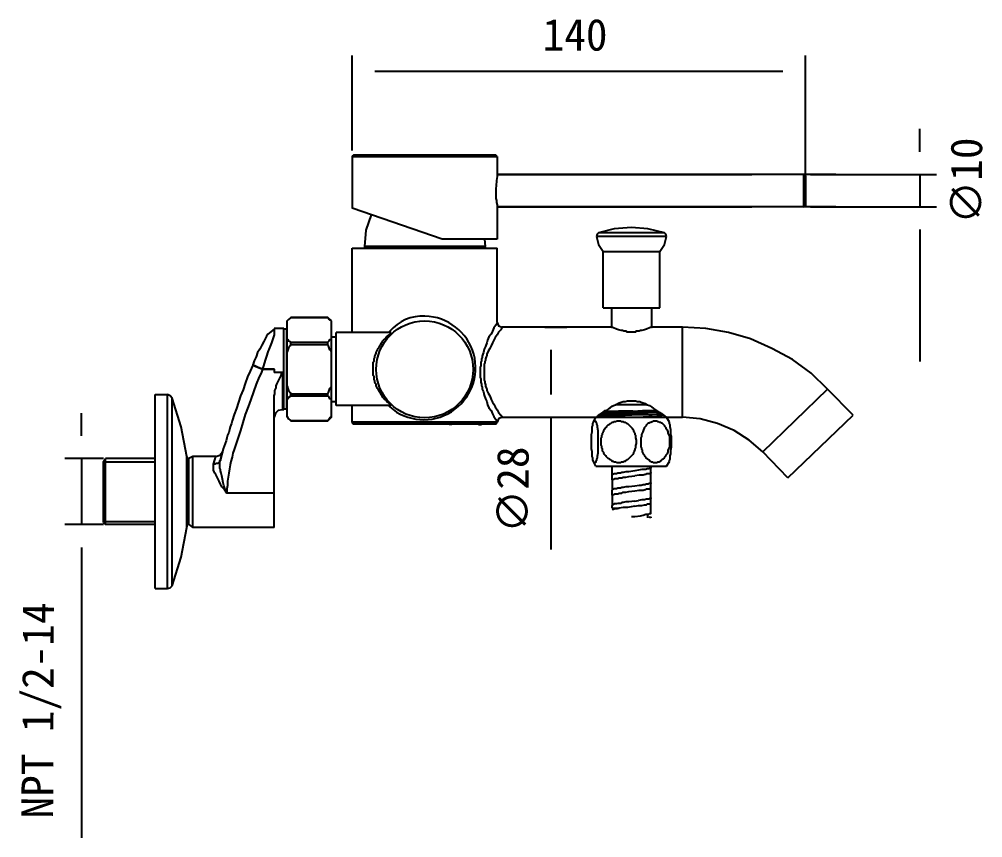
# Model space of a CAD drawing. Header units: millimetres. Extents: x 1.34 to 8.68, y 2.73 to 10.24.
# Drawn here: x 6.352 to 8.684, y 4.716 to 6.699 of the extents above; entities that cross this region are included whole.
import ezdxf

# ---------------------------------------------------------------- set-up
doc = ezdxf.new("R2010")
doc.units = ezdxf.units.MM
doc.layers.add('PDF2_문자', color=7, linetype='Continuous')
doc.layers.add('PDF2_형상', color=7, linetype='Continuous')
doc.styles.add('PDF SimSun', font='SimSun.ttf')

msp = doc.modelspace()

# ---------------------------------------------------------------- linework, layer by layer
at = {"layer": 'PDF2_형상', "lineweight": 25}
for points in [[(7.1571, 6.3814), (7.1571, 6.6114)], [(8.2554, 6.2998), (8.2554, 6.6114)], [(7.2121, 6.5731), (8.2004, 6.5731)], [(8.5321, 6.3781), (8.5321, 6.4331)], [(7.1604, 6.3698), (7.1587, 6.3681), (7.1571, 6.3664)], [(7.5054, 6.3698), (7.1604, 6.3698)], [(7.4337, 6.3698), (7.4354, 6.3698)], [(7.5087, 6.3664), (7.5071, 6.3681), (7.5054, 6.3698)], [(7.1571, 6.3664), (7.1571, 6.3198)], [(7.1571, 6.3664), (7.5087, 6.3664)], [(7.5087, 6.3664), (7.5087, 6.3231)], [(8.3287, 6.3231), (7.5087, 6.3231), (8.1254, 6.3231)], [(8.2504, 6.3231), (8.2504, 6.2448)], [(8.2554, 6.3198), (8.2537, 6.3214), (8.2504, 6.3231)], [(8.2671, 6.3231), (8.5721, 6.3231)], [(8.5321, 6.3231), (8.5321, 6.2448)], [(7.1571, 6.3198), (7.1571, 6.2564)], [(8.2554, 6.3198), (8.2554, 6.2481)], [(7.5054, 6.2848), (7.5054, 6.2798), (7.5054, 6.2748), (7.5054, 6.2698), (7.5054, 6.2648), (7.5071, 6.2598), (7.5071, 6.2548), (7.5087, 6.2498), (7.5087, 6.2481), (7.5087, 6.2448)], [(7.1571, 6.2564), (7.1571, 6.2414)], [(7.3754, 6.1664), (7.1571, 6.2414)], [(8.3287, 6.2448), (7.5087, 6.2448), (8.1254, 6.2448)], [(7.5087, 6.2448), (7.5087, 6.1664)], [(8.2504, 6.2448), (8.2537, 6.2464), (8.2554, 6.2481)], [(8.2671, 6.2448), (8.5721, 6.2448)], [(7.2037, 6.2248), (7.1904, 6.1881), (7.1871, 6.1481)], [(7.7537, 6.1814), (7.7504, 6.1781), (7.7487, 6.1731)], [(7.9137, 6.1814), (7.8737, 6.1914), (7.8337, 6.1948), (7.7921, 6.1914), (7.7537, 6.1814)], [(7.9137, 6.1814), (7.7537, 6.1814)], [(7.9187, 6.1731), (7.9171, 6.1781), (7.9137, 6.1814)], [(8.5321, 6.1898), (8.5321, 5.8698)], [(7.5087, 6.1664), (7.3754, 6.1664)], [(7.4804, 6.1481), (7.4787, 6.1664)], [(7.9187, 6.1731), (7.7487, 6.1731)], [(7.7487, 6.1731), (7.7537, 6.1531), (7.7654, 6.1364)], [(7.9021, 6.1364), (7.9137, 6.1531), (7.9187, 6.1731)], [(7.1571, 5.9398), (7.1571, 6.1448)], [(7.1571, 6.1448), (7.5087, 6.1448)], [(7.4804, 6.1481), (7.1871, 6.1481)], [(7.1871, 6.1481), (7.1871, 6.1464), (7.1887, 6.1448)], [(7.1887, 6.1448), (7.1904, 6.1448)], [(7.4771, 6.1448), (7.4787, 6.1464), (7.4804, 6.1481)], [(7.4771, 6.1448), (7.4787, 6.1448)], [(7.5087, 5.9648), (7.5087, 6.1448)], [(7.7654, 6.1364), (7.9021, 6.1364)], [(7.7654, 5.9998), (7.7654, 6.1364)], [(7.9021, 5.9998), (7.9021, 6.1364)], [(7.7654, 5.9998), (7.9021, 5.9998)], [(7.7854, 5.9998), (7.7854, 5.9531)], [(7.8821, 5.9998), (7.8821, 5.9531)], [(7.0004, 5.9681), (7.0087, 5.9764)], [(7.0087, 5.9764), (7.0071, 5.9748), (7.0037, 5.9714), (7.0021, 5.9698), (7.0004, 5.9681)], [(7.0087, 5.9764), (7.0987, 5.9764), (7.0087, 5.9764)], [(7.1071, 5.9681), (7.0987, 5.9764)], [(7.1071, 5.9681), (7.1037, 5.9698), (7.1021, 5.9714), (7.1004, 5.9748), (7.0987, 5.9764)], [(6.9687, 5.9498), (6.9687, 5.9348)], [(6.9921, 5.9498), (6.9687, 5.9498)], [(6.9921, 5.7531), (6.9921, 5.9498)], [(7.0004, 5.7348), (7.0004, 5.9681)], [(7.1071, 5.7348), (7.1071, 5.9681)], [(7.5087, 5.9648), (7.5087, 5.9631), (7.5071, 5.9614), (7.5054, 5.9581), (7.5004, 5.9514), (7.4971, 5.9431), (7.4937, 5.9364), (7.4887, 5.9298), (7.4854, 5.9214), (7.4837, 5.9148), (7.4804, 5.9064), (7.4771, 5.8998), (7.4754, 5.8914), (7.4737, 5.8881), (7.4721, 5.8831), (7.4721, 5.8798), (7.4704, 5.8764), (7.4704, 5.8714), (7.4687, 5.8681), (7.4687, 5.8648), (7.4687, 5.8598), (7.4671, 5.8564), (7.4671, 5.8514), (7.4671, 5.8481), (7.4671, 5.8431), (7.4671, 5.8398), (7.4671, 5.8348), (7.4671, 5.8314), (7.4687, 5.8281), (7.4687, 5.8231), (7.4687, 5.8198), (7.4704, 5.8148), (7.4704, 5.8114), (7.4721, 5.8081), (7.4721, 5.8031), (7.4737, 5.7998), (7.4754, 5.7964), (7.4771, 5.7881), (7.4804, 5.7798), (7.4837, 5.7731), (7.4854, 5.7648), (7.4887, 5.7581), (7.4937, 5.7514), (7.4971, 5.7431), (7.5004, 5.7364), (7.5054, 5.7298), (7.5087, 5.7231)], [(7.5204, 5.9531), (7.5204, 5.9514), (7.5187, 5.9498), (7.5171, 5.9464), (7.5121, 5.9414), (7.5087, 5.9348), (7.5037, 5.9281), (7.5004, 5.9214), (7.4971, 5.9148), (7.4937, 5.9081), (7.4904, 5.9014), (7.4871, 5.8948), (7.4837, 5.8881), (7.4837, 5.8848), (7.4821, 5.8814), (7.4804, 5.8764), (7.4804, 5.8731), (7.4787, 5.8698), (7.4787, 5.8664), (7.4771, 5.8631), (7.4771, 5.8581), (7.4771, 5.8548), (7.4771, 5.8514), (7.4771, 5.8481), (7.4771, 5.8431), (7.4771, 5.8398), (7.4771, 5.8364), (7.4771, 5.8331), (7.4771, 5.8281), (7.4771, 5.8248), (7.4787, 5.8214), (7.4787, 5.8181), (7.4804, 5.8131), (7.4804, 5.8098), (7.4821, 5.8064), (7.4837, 5.8031), (7.4837, 5.7998), (7.4871, 5.7931), (7.4904, 5.7864), (7.4937, 5.7781), (7.4971, 5.7714), (7.5004, 5.7664), (7.5037, 5.7598), (7.5087, 5.7531), (7.5121, 5.7464), (7.5171, 5.7398), (7.5187, 5.7364), (7.5204, 5.7364), (7.5204, 5.7348)], [(7.5087, 5.9648), (7.5121, 5.9564), (7.5204, 5.9531)], [(7.7854, 5.9531), (7.5204, 5.9531)], [(7.6237, 5.9531), (7.6771, 5.9531)], [(7.7854, 5.9531), (7.7871, 5.9531)], [(7.8821, 5.9531), (7.8771, 5.9514), (7.8704, 5.9481), (7.8654, 5.9464), (7.8587, 5.9448), (7.8554, 5.9448), (7.8521, 5.9431), (7.8487, 5.9431), (7.8454, 5.9431), (7.8437, 5.9414), (7.8404, 5.9414), (7.8371, 5.9414), (7.8337, 5.9414), (7.8304, 5.9414), (7.8271, 5.9414), (7.8237, 5.9414), (7.8204, 5.9431), (7.8171, 5.9431), (7.8154, 5.9431), (7.8121, 5.9448), (7.8087, 5.9448), (7.8021, 5.9464), (7.7971, 5.9481), (7.7904, 5.9514), (7.7854, 5.9531)], [(7.9571, 5.9531), (7.8821, 5.9531)], [(7.8821, 5.9531), (7.8837, 5.9531)], [(7.9571, 5.7348), (7.9571, 5.9531)], [(8.3087, 5.8031), (8.2687, 5.8414), (8.2237, 5.8748), (8.1737, 5.9014), (8.1221, 5.9248), (8.0687, 5.9398), (8.0137, 5.9498), (7.9571, 5.9531)], [(6.9537, 5.9364), (6.9504, 5.9314), (6.9487, 5.9281), (6.9437, 5.9181), (6.9387, 5.9098), (6.9337, 5.8998), (6.9287, 5.8914), (6.9254, 5.8814), (6.9204, 5.8714), (6.9171, 5.8614), (6.9104, 5.8464), (6.9037, 5.8331), (6.8987, 5.8164), (6.8937, 5.8014), (6.8871, 5.7864), (6.8821, 5.7714), (6.8771, 5.7564), (6.8721, 5.7414), (6.8671, 5.7264), (6.8654, 5.7198), (6.8621, 5.7114), (6.8604, 5.7048), (6.8587, 5.6981), (6.8554, 5.6914), (6.8537, 5.6848), (6.8521, 5.6781), (6.8504, 5.6714), (6.8454, 5.6581), (6.8437, 5.6514), (6.8421, 5.6448), (6.8404, 5.6381), (6.8387, 5.6314)], [(6.9687, 5.9348), (6.9654, 5.9248), (6.9621, 5.9148), (6.9571, 5.9031), (6.9537, 5.8931), (6.9504, 5.8831), (6.9471, 5.8731), (6.9404, 5.8514)], [(6.9687, 5.9481), (6.9537, 5.9364)], [(7.0004, 5.9481), (6.9921, 5.9481)], [(6.9987, 5.9481), (6.9987, 5.7548)], [(6.9987, 5.9414), (7.0004, 5.9414)], [(7.1071, 5.9298), (7.1187, 5.9298)], [(7.1187, 5.7631), (7.1187, 5.9398)], [(7.2521, 5.9398), (7.1187, 5.9398)], [(7.2521, 5.7631), (7.2521, 5.7648), (7.2504, 5.7648), (7.2487, 5.7664), (7.2471, 5.7681), (7.2454, 5.7698), (7.2421, 5.7714), (7.2387, 5.7764), (7.2354, 5.7781), (7.2337, 5.7814), (7.2321, 5.7831), (7.2304, 5.7864), (7.2287, 5.7881), (7.2271, 5.7914), (7.2254, 5.7948), (7.2237, 5.7964), (7.2221, 5.7998), (7.2204, 5.8031), (7.2187, 5.8048), (7.2171, 5.8081), (7.2154, 5.8114), (7.2154, 5.8148), (7.2137, 5.8164), (7.2121, 5.8198), (7.2121, 5.8231), (7.2104, 5.8264), (7.2104, 5.8298), (7.2104, 5.8331), (7.2087, 5.8364), (7.2087, 5.8381), (7.2087, 5.8414), (7.2087, 5.8448), (7.2087, 5.8481), (7.2087, 5.8514), (7.2087, 5.8548), (7.2087, 5.8581), (7.2087, 5.8614), (7.2087, 5.8648), (7.2087, 5.8681), (7.2104, 5.8714), (7.2104, 5.8731), (7.2104, 5.8764), (7.2121, 5.8798), (7.2121, 5.8831), (7.2137, 5.8864), (7.2154, 5.8898), (7.2154, 5.8914), (7.2171, 5.8948), (7.2187, 5.8981), (7.2204, 5.9014), (7.2221, 5.9031), (7.2237, 5.9064), (7.2254, 5.9098), (7.2271, 5.9114), (7.2287, 5.9148), (7.2304, 5.9164), (7.2321, 5.9198), (7.2337, 5.9214), (7.2387, 5.9264), (7.2404, 5.9298), (7.2421, 5.9314), (7.2471, 5.9348), (7.2504, 5.9381), (7.2521, 5.9398)], [(7.2487, 5.9431), (7.2454, 5.9398)], [(7.0004, 5.9248), (7.0021, 5.9231), (7.0037, 5.9198), (7.0071, 5.9181), (7.0087, 5.9164)], [(7.0087, 5.9114), (7.0071, 5.9081), (7.0037, 5.9031), (7.0021, 5.8981), (7.0004, 5.8931)], [(7.0087, 5.9114), (7.0087, 5.9164)], [(7.0087, 5.9164), (7.0987, 5.9164)], [(7.0087, 5.9114), (7.0987, 5.9114)], [(7.0987, 5.9164), (7.1004, 5.9181), (7.1021, 5.9198), (7.1037, 5.9231), (7.1071, 5.9248)], [(7.0987, 5.9114), (7.0987, 5.9164)], [(7.1071, 5.8931), (7.1037, 5.8981), (7.1021, 5.9031), (7.1004, 5.9081), (7.0987, 5.9114)], [(7.6387, 5.8981), (7.6387, 5.7898)], [(6.9171, 5.8614), (6.9154, 5.8614)], [(6.9404, 5.8514), (6.9371, 5.8414), (6.9321, 5.8331), (6.9254, 5.8148), (6.9187, 5.7964), (6.9121, 5.7781), (6.9054, 5.7598), (6.8987, 5.7414), (6.8871, 5.7031), (6.8754, 5.6664), (6.8721, 5.6564), (6.8687, 5.6481), (6.8671, 5.6381), (6.8637, 5.6281), (6.8621, 5.6198), (6.8604, 5.6098), (6.8587, 5.5998), (6.8571, 5.5898), (6.8554, 5.5798), (6.8554, 5.5698), (6.8537, 5.5614), (6.8537, 5.5514), (6.8487, 5.5598), (6.8421, 5.5664)], [(6.9404, 5.8514), (6.9421, 5.8514)], [(6.9404, 5.8514), (6.9687, 5.8514), (6.9404, 5.8514)], [(6.9687, 5.8514), (6.9687, 5.8431)], [(6.9887, 5.8431), (6.9687, 5.8431)], [(6.9687, 5.7831), (6.9687, 5.7864), (6.9704, 5.7914), (6.9704, 5.7948), (6.9704, 5.7998), (6.9721, 5.8031), (6.9737, 5.8064), (6.9737, 5.8114), (6.9754, 5.8148), (6.9771, 5.8181), (6.9787, 5.8214), (6.9821, 5.8298), (6.9854, 5.8364), (6.9871, 5.8414), (6.9871, 5.8431), (6.9887, 5.8431)], [(6.9887, 5.8431), (6.9887, 5.7531)], [(7.0004, 5.8098), (7.0021, 5.8048), (7.0037, 5.7998), (7.0071, 5.7948), (7.0087, 5.7914)], [(7.0987, 5.7914), (7.1004, 5.7948), (7.1021, 5.7998), (7.1037, 5.8048), (7.1071, 5.8098)], [(6.6804, 5.3198), (6.6804, 5.7898)], [(6.6804, 5.7898), (6.7104, 5.7898)], [(6.7104, 5.3198), (6.7104, 5.7898)], [(6.7221, 5.7814), (6.7171, 5.7864), (6.7104, 5.7898)], [(7.0087, 5.7864), (7.0071, 5.7848), (7.0037, 5.7831), (7.0021, 5.7798), (7.0004, 5.7781)], [(7.0087, 5.7914), (7.0987, 5.7914)], [(7.0087, 5.7864), (7.0087, 5.7914)], [(7.0087, 5.7864), (7.0987, 5.7864)], [(7.0987, 5.7864), (7.0987, 5.7914)], [(7.1071, 5.7781), (7.1037, 5.7798), (7.1021, 5.7831), (7.1004, 5.7848), (7.0987, 5.7864)], [(8.1521, 5.6514), (8.3087, 5.8031)], [(8.3704, 5.7398), (8.3087, 5.8031)], [(6.7221, 5.3264), (6.7221, 5.7814)], [(6.7571, 5.6398), (6.7437, 5.7114), (6.7221, 5.7814)], [(6.9687, 5.4681), (6.9687, 5.7831)], [(7.1071, 5.7731), (7.1187, 5.7731)], [(7.2521, 5.7631), (7.1187, 5.7631)], [(7.1571, 5.7231), (7.1571, 5.7631)], [(7.2454, 5.7631), (7.2487, 5.7598)], [(7.7621, 5.7448), (7.7704, 5.7514), (7.7754, 5.7531), (7.7787, 5.7564), (7.7821, 5.7581), (7.7871, 5.7614), (7.7904, 5.7631), (7.7954, 5.7648), (7.8004, 5.7681), (7.8037, 5.7698), (7.8087, 5.7714), (7.8137, 5.7731), (7.8187, 5.7731), (7.8237, 5.7748), (7.8254, 5.7748), (7.8287, 5.7748), (7.8304, 5.7748), (7.8337, 5.7748), (7.8354, 5.7748), (7.8387, 5.7748), (7.8404, 5.7748), (7.8437, 5.7748), (7.8487, 5.7731), (7.8537, 5.7731), (7.8571, 5.7714), (7.8621, 5.7698), (7.8671, 5.7681), (7.8721, 5.7648), (7.8771, 5.7631), (7.8821, 5.7598), (7.8871, 5.7564), (7.8921, 5.7531), (7.8971, 5.7498), (7.9021, 5.7464), (7.9121, 5.7398)], [(7.8721, 5.7648), (7.7954, 5.7648)], [(6.5021, 5.6898), (6.5021, 5.7448)], [(6.9887, 5.7531), (6.9787, 5.7514), (6.9721, 5.7448), (6.9687, 5.7348)], [(6.9921, 5.7531), (6.9887, 5.7531)], [(7.0004, 5.7548), (6.9921, 5.7548)], [(6.9987, 5.7614), (7.0004, 5.7614)], [(7.7504, 5.7348), (7.7521, 5.7381), (7.7537, 5.7398)], [(7.7537, 5.7398), (7.7621, 5.7448)], [(7.7537, 5.7364), (7.7637, 5.7414)], [(7.9021, 5.7414), (7.8837, 5.7414), (7.8654, 5.7414), (7.8271, 5.7398), (7.7904, 5.7381), (7.7721, 5.7381), (7.7621, 5.7381), (7.7587, 5.7364), (7.7554, 5.7364), (7.7537, 5.7364)], [(7.7537, 5.7364), (7.7537, 5.7381), (7.7554, 5.7381), (7.7571, 5.7381), (7.7621, 5.7381), (7.7704, 5.7381), (7.7854, 5.7398), (7.8187, 5.7398), (7.8504, 5.7414), (7.8837, 5.7414)], [(7.7621, 5.7448), (7.7637, 5.7448)], [(7.7637, 5.7448), (7.7654, 5.7464), (7.7671, 5.7464), (7.7721, 5.7464), (7.7804, 5.7464), (7.7971, 5.7481), (7.8287, 5.7481), (7.8621, 5.7498), (7.8787, 5.7498), (7.8871, 5.7514), (7.8954, 5.7514)], [(7.7637, 5.7414), (7.7637, 5.7431), (7.7654, 5.7431), (7.7671, 5.7431), (7.7721, 5.7431), (7.7804, 5.7431), (7.7971, 5.7448), (7.8321, 5.7448), (7.8654, 5.7464), (7.8837, 5.7481), (7.8921, 5.7481), (7.8954, 5.7481), (7.9004, 5.7481)], [(7.7637, 5.7448), (7.7637, 5.7414)], [(7.8371, 5.7498), (7.8021, 5.7498), (7.7837, 5.7481), (7.7671, 5.7481)], [(7.7687, 5.7498), (7.8371, 5.7498)], [(7.8371, 5.7498), (7.8604, 5.7514), (7.8854, 5.7514)], [(7.8837, 5.7414), (7.8954, 5.7431), (7.9004, 5.7431), (7.9037, 5.7448), (7.9054, 5.7448)], [(7.9021, 5.7414), (7.8837, 5.7414)], [(7.8854, 5.7514), (7.8954, 5.7514)], [(7.9087, 5.7431), (7.9021, 5.7414)], [(7.9037, 5.7381), (7.9104, 5.7414)], [(7.9187, 5.7348), (7.9121, 5.7398)], [(8.2121, 5.5881), (8.3704, 5.7398)], [(7.0004, 5.7364), (7.0021, 5.7331), (7.0037, 5.7314), (7.0071, 5.7281), (7.0087, 5.7264)], [(7.0004, 5.7348), (7.0087, 5.7264)], [(7.0087, 5.7264), (7.0987, 5.7264), (7.0087, 5.7264)], [(7.0987, 5.7264), (7.1004, 5.7281), (7.1021, 5.7314), (7.1037, 5.7331), (7.1071, 5.7364)], [(7.1071, 5.7348), (7.0987, 5.7264)], [(7.5087, 5.7231), (7.1571, 5.7231)], [(7.1571, 5.7231), (7.1587, 5.7198), (7.1604, 5.7181)], [(7.5054, 5.7181), (7.1604, 5.7181)], [(7.3921, 5.7181), (7.3987, 5.7181)], [(7.4754, 5.7181), (7.4737, 5.7181), (7.4721, 5.7181), (7.4687, 5.7164), (7.4637, 5.7164)], [(7.5054, 5.7181), (7.5071, 5.7198), (7.5087, 5.7231)], [(7.5204, 5.7348), (7.5121, 5.7314), (7.5087, 5.7231)], [(7.5204, 5.7348), (7.7471, 5.7348), (7.9571, 5.7348)], [(7.6387, 5.7348), (7.6387, 5.4148)], [(7.6504, 5.7348), (7.6771, 5.7348)], [(7.7371, 5.6764), (7.7371, 5.6814), (7.7371, 5.6881), (7.7371, 5.6931), (7.7387, 5.6998), (7.7387, 5.7048), (7.7387, 5.7114), (7.7404, 5.7148), (7.7404, 5.7164), (7.7404, 5.7198), (7.7421, 5.7231)], [(7.7421, 5.7231), (7.7471, 5.7348)], [(7.7421, 5.7231), (7.7437, 5.7248), (7.7437, 5.7264), (7.7454, 5.7264), (7.7471, 5.7248), (7.7471, 5.7231), (7.7487, 5.7214), (7.7487, 5.7181), (7.7504, 5.7148), (7.7504, 5.7114), (7.7521, 5.7031), (7.7521, 5.6964), (7.7521, 5.6898), (7.7521, 5.6831), (7.7521, 5.6764)], [(7.7537, 5.7364), (7.7571, 5.7348)], [(7.7537, 5.7364), (7.7554, 5.7364)], [(7.7537, 5.7364), (7.7554, 5.7364)], [(7.8471, 5.7348), (7.8487, 5.7348)], [(7.8487, 5.7348), (7.8754, 5.7364)], [(7.8754, 5.7364), (7.8837, 5.7364)], [(7.8837, 5.7364), (7.8937, 5.7364), (7.8987, 5.7381), (7.9004, 5.7381), (7.9021, 5.7381), (7.9037, 5.7381)], [(7.9037, 5.7348), (7.9037, 5.7381)], [(7.9054, 5.7348), (7.9037, 5.7348)], [(7.9254, 5.7231), (7.9187, 5.7348)], [(7.9304, 5.6764), (7.9304, 5.6814), (7.9304, 5.6881), (7.9287, 5.6931), (7.9287, 5.6998), (7.9287, 5.7048), (7.9271, 5.7114), (7.9271, 5.7148), (7.9271, 5.7164), (7.9254, 5.7198), (7.9254, 5.7231)], [(8.1521, 5.6514), (8.1187, 5.6798), (8.0821, 5.7031), (8.0421, 5.7198), (8.0004, 5.7314), (7.9571, 5.7348)], [(7.7421, 5.6281), (7.7404, 5.6314), (7.7404, 5.6348), (7.7404, 5.6364), (7.7387, 5.6398), (7.7387, 5.6464), (7.7387, 5.6514), (7.7371, 5.6581), (7.7371, 5.6631), (7.7371, 5.6698), (7.7371, 5.6764)], [(7.7521, 5.6764), (7.7521, 5.6681), (7.7521, 5.6614), (7.7521, 5.6548), (7.7521, 5.6481), (7.7504, 5.6398), (7.7504, 5.6364), (7.7487, 5.6331), (7.7487, 5.6298), (7.7471, 5.6281), (7.7471, 5.6264), (7.7454, 5.6248), (7.7437, 5.6248), (7.7437, 5.6264), (7.7421, 5.6281)], [(7.9304, 5.6631), (7.9304, 5.6764)], [(6.8271, 5.6398), (6.8371, 5.6431), (6.8437, 5.6514)], [(6.8437, 5.6514), (6.8387, 5.6314), (6.8404, 5.6381), (6.8387, 5.6314)], [(6.8421, 5.6464), (6.8404, 5.6398), (6.8421, 5.6464)], [(6.8437, 5.6514), (6.8421, 5.6464), (6.8437, 5.6514)], [(6.8421, 5.6464), (6.8437, 5.6464)], [(6.8421, 5.6464), (6.8437, 5.6464)], [(7.9254, 5.6281), (7.9254, 5.6298), (7.9271, 5.6331), (7.9271, 5.6348), (7.9271, 5.6364), (7.9271, 5.6414), (7.9287, 5.6464), (7.9287, 5.6548), (7.9304, 5.6631)], [(8.2121, 5.5881), (8.1521, 5.6514)], [(6.5554, 5.6348), (6.4621, 5.6348)], [(6.5021, 5.6348), (6.5021, 5.4748)], [(6.5554, 5.6281), (6.5604, 5.6348)], [(6.5554, 5.4798), (6.5554, 5.6281)], [(6.6804, 5.6264), (6.5554, 5.6264)], [(6.5604, 5.4748), (6.5604, 5.6348)], [(6.6804, 5.6348), (6.5604, 5.6348)], [(6.7571, 5.6398), (6.7587, 5.6398)], [(6.7571, 5.4681), (6.7571, 5.6398), (6.7571, 5.4698)], [(6.7621, 5.6348), (6.7571, 5.6348)], [(6.7587, 5.6264), (6.7571, 5.6264)], [(6.7587, 5.4748), (6.7587, 5.6348)], [(6.7721, 5.6398), (6.7621, 5.6348)], [(6.7621, 5.4748), (6.7621, 5.6348)], [(6.8271, 5.6398), (6.7721, 5.6398)], [(6.7721, 5.4681), (6.7721, 5.6398)], [(6.8387, 5.6314), (6.8387, 5.6298), (6.8371, 5.6298), (6.8371, 5.6281), (6.8354, 5.6264), (6.8337, 5.6248), (6.8321, 5.6231), (6.8304, 5.6231), (6.8287, 5.6231), (6.8271, 5.6231), (6.8254, 5.6214), (6.8221, 5.6214), (6.8254, 5.6314), (6.8271, 5.6398)], [(6.8471, 5.5698), (6.8454, 5.5764), (6.8437, 5.5848), (6.8421, 5.5931), (6.8404, 5.5998), (6.8387, 5.6048), (6.8387, 5.6081), (6.8371, 5.6114), (6.8371, 5.6164), (6.8371, 5.6198), (6.8371, 5.6231), (6.8371, 5.6281), (6.8371, 5.6298), (6.8387, 5.6314)], [(6.8404, 5.6398), (6.8404, 5.6381)], [(7.7471, 5.6164), (7.7421, 5.6281)], [(7.9187, 5.6164), (7.9254, 5.6281)], [(6.8421, 5.5664), (6.8387, 5.5731), (6.8354, 5.5798), (6.8321, 5.5864), (6.8304, 5.5898), (6.8287, 5.5931), (6.8271, 5.5964), (6.8254, 5.5998), (6.8237, 5.6031), (6.8221, 5.6064), (6.8221, 5.6114), (6.8221, 5.6131), (6.8221, 5.6148), (6.8221, 5.6164), (6.8221, 5.6181), (6.8221, 5.6198), (6.8221, 5.6214)], [(7.7471, 5.6164), (7.9187, 5.6164)], [(7.7871, 5.5831), (7.7871, 5.5948), (7.7871, 5.6164)], [(7.8421, 5.6048), (7.8271, 5.6031), (7.8204, 5.6031), (7.8137, 5.6014), (7.8104, 5.6014), (7.8071, 5.5998), (7.8037, 5.5998), (7.8004, 5.5998), (7.7971, 5.5981), (7.7954, 5.5981), (7.7937, 5.5981), (7.7921, 5.5981), (7.7887, 5.5964), (7.7871, 5.5964), (7.7871, 5.5948)], [(7.8804, 5.6131), (7.8804, 5.6114), (7.8787, 5.6114), (7.8771, 5.6114), (7.8754, 5.6098), (7.8721, 5.6098), (7.8687, 5.6081), (7.8637, 5.6081), (7.8587, 5.6081), (7.8504, 5.6064), (7.8421, 5.6048)], [(7.8804, 5.6014), (7.8804, 5.5998), (7.8787, 5.5998), (7.8771, 5.5981), (7.8754, 5.5981), (7.8737, 5.5981), (7.8704, 5.5981), (7.8687, 5.5964), (7.8671, 5.5964), (7.8621, 5.5948), (7.8571, 5.5948), (7.8521, 5.5948), (7.8421, 5.5931)], [(7.8804, 5.6131), (7.8804, 5.6164)], [(7.8804, 5.6014), (7.8804, 5.6131)], [(7.8804, 5.5764), (7.8804, 5.6014)], [(7.7871, 5.5948), (7.7887, 5.5948)], [(7.7871, 5.5831), (7.7871, 5.5848), (7.7887, 5.5848), (7.7921, 5.5848), (7.7937, 5.5864), (7.7954, 5.5864), (7.7971, 5.5864), (7.8004, 5.5864), (7.8037, 5.5881), (7.8071, 5.5881), (7.8104, 5.5881), (7.8137, 5.5898), (7.8204, 5.5898), (7.8271, 5.5914), (7.8421, 5.5931)], [(7.7871, 5.5831), (7.7887, 5.5831)], [(7.7871, 5.5831), (7.7871, 5.5581)], [(7.8804, 5.5764), (7.8804, 5.5748), (7.8787, 5.5748), (7.8771, 5.5748), (7.8754, 5.5748), (7.8737, 5.5731), (7.8704, 5.5731), (7.8687, 5.5731), (7.8671, 5.5714), (7.8621, 5.5714), (7.8571, 5.5698), (7.8521, 5.5698), (7.8421, 5.5681)], [(7.8804, 5.5764), (7.8821, 5.5764)], [(7.8804, 5.5648), (7.8804, 5.5764)], [(6.8537, 5.5514), (6.8504, 5.5598), (6.8471, 5.5698)], [(7.8421, 5.5681), (7.8271, 5.5664), (7.8204, 5.5664), (7.8137, 5.5648), (7.8104, 5.5648), (7.8071, 5.5631), (7.8037, 5.5631), (7.8004, 5.5631), (7.7971, 5.5614), (7.7954, 5.5614), (7.7937, 5.5614), (7.7921, 5.5614), (7.7887, 5.5598), (7.7871, 5.5598), (7.7871, 5.5581)], [(7.7871, 5.5581), (7.7887, 5.5581)], [(7.7871, 5.5464), (7.7871, 5.5581)], [(7.7871, 5.5464), (7.7871, 5.5481), (7.7887, 5.5481), (7.7921, 5.5481), (7.7937, 5.5498), (7.7954, 5.5498), (7.7971, 5.5498), (7.8004, 5.5498), (7.8037, 5.5514), (7.8071, 5.5514), (7.8104, 5.5514), (7.8137, 5.5531), (7.8204, 5.5531), (7.8271, 5.5548), (7.8421, 5.5564)], [(7.8421, 5.5564), (7.8521, 5.5581), (7.8571, 5.5581), (7.8621, 5.5581), (7.8671, 5.5598), (7.8687, 5.5598), (7.8704, 5.5614), (7.8737, 5.5614), (7.8754, 5.5614), (7.8771, 5.5614), (7.8787, 5.5631), (7.8804, 5.5631), (7.8804, 5.5648)], [(7.8804, 5.5398), (7.8804, 5.5648)], [(6.9687, 5.5514), (6.8537, 5.5514)], [(7.7871, 5.5464), (7.7887, 5.5464)], [(7.7871, 5.5464), (7.7871, 5.5214)], [(7.8421, 5.5314), (7.8271, 5.5298), (7.8204, 5.5298), (7.8137, 5.5281), (7.8104, 5.5281), (7.8071, 5.5264), (7.8037, 5.5264), (7.8004, 5.5264), (7.7971, 5.5248), (7.7954, 5.5248), (7.7937, 5.5248), (7.7921, 5.5248), (7.7887, 5.5231), (7.7871, 5.5231), (7.7871, 5.5214)], [(7.8421, 5.5314), (7.8504, 5.5331)], [(7.8804, 5.5398), (7.8804, 5.5381), (7.8787, 5.5381), (7.8771, 5.5381), (7.8754, 5.5364), (7.8737, 5.5364), (7.8704, 5.5364), (7.8654, 5.5348), (7.8587, 5.5348), (7.8504, 5.5331)], [(7.8804, 5.5398), (7.8821, 5.5398)], [(7.8804, 5.5281), (7.8804, 5.5398)], [(7.7871, 5.5214), (7.7887, 5.5214)], [(7.7871, 5.5148), (7.7871, 5.5214)], [(7.7871, 5.5148), (7.8037, 5.5148)], [(7.8037, 5.5148), (7.7987, 5.5131), (7.7937, 5.5131), (7.7904, 5.5114), (7.7887, 5.5114), (7.7871, 5.5098)], [(7.7937, 5.5148), (7.7937, 5.5131)], [(7.8421, 5.5198), (7.8237, 5.5164), (7.8137, 5.5164), (7.8037, 5.5148)], [(7.8421, 5.5198), (7.8504, 5.5214)], [(7.8504, 5.5214), (7.8587, 5.5214), (7.8654, 5.5231), (7.8704, 5.5231), (7.8737, 5.5248), (7.8754, 5.5248), (7.8771, 5.5248), (7.8787, 5.5264), (7.8804, 5.5264), (7.8804, 5.5281)], [(7.8804, 5.5031), (7.8804, 5.5281)], [(7.8337, 5.4948), (7.8421, 5.4948)], [(7.8421, 5.4948), (7.8554, 5.4964), (7.8621, 5.4981), (7.8687, 5.4998), (7.8721, 5.4998), (7.8754, 5.4998), (7.8771, 5.5014), (7.8787, 5.5014), (7.8804, 5.5014), (7.8804, 5.5031)], [(7.8737, 5.4914), (7.8737, 5.4998)], [(7.8754, 5.4948), (7.8771, 5.4931), (7.8787, 5.4931), (7.8804, 5.4931), (7.8804, 5.4914)], [(6.5554, 5.4748), (6.4621, 5.4748)], [(6.6804, 5.4814), (6.5554, 5.4814)], [(6.5554, 5.4798), (6.5604, 5.4748)], [(6.6804, 5.4748), (6.5604, 5.4748)], [(6.7221, 5.3264), (6.7437, 5.3964), (6.7571, 5.4681)], [(6.7587, 5.4814), (6.7571, 5.4814)], [(6.7621, 5.4748), (6.7571, 5.4748)], [(6.7571, 5.4681), (6.7571, 5.4698)], [(6.7621, 5.4748), (6.7721, 5.4681)], [(6.9687, 5.4681), (6.7721, 5.4681)], [(6.5021, 5.4198), (6.5021, 4.7164)], [(6.6804, 5.3198), (6.7104, 5.3198)], [(6.7104, 5.3198), (6.7171, 5.3214), (6.7221, 5.3264)]]:
    msp.add_lwpolyline(points, dxfattribs=at)
for points in [[(6.9404, 5.8514), (6.9287, 5.8564), (6.9221, 5.8598), (6.9187, 5.8598), (6.9171, 5.8614), (6.9287, 5.8564)], [(7.8454, 5.6764), (7.8454, 5.6714), (7.8437, 5.6664), (7.8437, 5.6648), (7.8437, 5.6631), (7.8437, 5.6598), (7.8421, 5.6581), (7.8421, 5.6564), (7.8404, 5.6531), (7.8404, 5.6514), (7.8387, 5.6498), (7.8387, 5.6481), (7.8371, 5.6448), (7.8354, 5.6431), (7.8337, 5.6414), (7.8321, 5.6398), (7.8304, 5.6381), (7.8287, 5.6364), (7.8271, 5.6348), (7.8254, 5.6331), (7.8237, 5.6314), (7.8221, 5.6314), (7.8204, 5.6298), (7.8187, 5.6281), (7.8154, 5.6281), (7.8137, 5.6264), (7.8121, 5.6264), (7.8087, 5.6264), (7.8071, 5.6248), (7.8054, 5.6248), (7.8021, 5.6248), (7.8004, 5.6248), (7.7987, 5.6248), (7.7954, 5.6264), (7.7937, 5.6264), (7.7921, 5.6264), (7.7904, 5.6281), (7.7871, 5.6281), (7.7854, 5.6298), (7.7837, 5.6314), (7.7821, 5.6314), (7.7804, 5.6331), (7.7771, 5.6348), (7.7754, 5.6364), (7.7737, 5.6381), (7.7721, 5.6398), (7.7721, 5.6414), (7.7704, 5.6431), (7.7687, 5.6448), (7.7671, 5.6481), (7.7671, 5.6498), (7.7654, 5.6514), (7.7637, 5.6531), (7.7637, 5.6564), (7.7637, 5.6581), (7.7621, 5.6598), (7.7621, 5.6631), (7.7621, 5.6648), (7.7604, 5.6664), (7.7604, 5.6714), (7.7604, 5.6764), (7.7604, 5.6798), (7.7604, 5.6848), (7.7621, 5.6864), (7.7621, 5.6898), (7.7621, 5.6914), (7.7637, 5.6931), (7.7637, 5.6964), (7.7654, 5.6981), (7.7654, 5.6998), (7.7671, 5.7014), (7.7671, 5.7031), (7.7687, 5.7064), (7.7704, 5.7081), (7.7721, 5.7098), (7.7737, 5.7114), (7.7737, 5.7131), (7.7754, 5.7148), (7.7771, 5.7164), (7.7804, 5.7181), (7.7821, 5.7198), (7.7837, 5.7198), (7.7854, 5.7214), (7.7871, 5.7231), (7.7904, 5.7231), (7.7921, 5.7248), (7.7937, 5.7248), (7.7954, 5.7248), (7.7987, 5.7264), (7.8004, 5.7264), (7.8021, 5.7264), (7.8054, 5.7264), (7.8071, 5.7264), (7.8087, 5.7248), (7.8121, 5.7248), (7.8137, 5.7248), (7.8154, 5.7231), (7.8187, 5.7231), (7.8204, 5.7214), (7.8221, 5.7198), (7.8237, 5.7198), (7.8254, 5.7181), (7.8271, 5.7164), (7.8287, 5.7148), (7.8304, 5.7131), (7.8321, 5.7114), (7.8337, 5.7098), (7.8354, 5.7081), (7.8371, 5.7064), (7.8387, 5.7031), (7.8387, 5.7014), (7.8404, 5.6998), (7.8404, 5.6981), (7.8421, 5.6964), (7.8421, 5.6931), (7.8437, 5.6914), (7.8437, 5.6898), (7.8437, 5.6864), (7.8437, 5.6848), (7.8454, 5.6798)], [(7.9254, 5.6764), (7.9254, 5.6714), (7.9254, 5.6664), (7.9254, 5.6631), (7.9237, 5.6581), (7.9221, 5.6548), (7.9221, 5.6514), (7.9204, 5.6464), (7.9171, 5.6431), (7.9154, 5.6398), (7.9137, 5.6381), (7.9121, 5.6348), (7.9104, 5.6331), (7.9071, 5.6314), (7.9054, 5.6298), (7.9037, 5.6281), (7.9021, 5.6281), (7.9004, 5.6264), (7.8987, 5.6264), (7.8971, 5.6264), (7.8954, 5.6248), (7.8937, 5.6248), (7.8921, 5.6248), (7.8904, 5.6248), (7.8887, 5.6248), (7.8871, 5.6248), (7.8854, 5.6264), (7.8837, 5.6264), (7.8821, 5.6264), (7.8804, 5.6281), (7.8787, 5.6281), (7.8754, 5.6314), (7.8737, 5.6331), (7.8704, 5.6348), (7.8687, 5.6381), (7.8671, 5.6398), (7.8654, 5.6431), (7.8637, 5.6448), (7.8621, 5.6481), (7.8604, 5.6514), (7.8604, 5.6548), (7.8587, 5.6564), (7.8587, 5.6598), (7.8571, 5.6631), (7.8571, 5.6664), (7.8571, 5.6698), (7.8571, 5.6731), (7.8571, 5.6764), (7.8571, 5.6798), (7.8571, 5.6848), (7.8587, 5.6881), (7.8587, 5.6931), (7.8604, 5.6964), (7.8621, 5.6998), (7.8637, 5.7048), (7.8654, 5.7081), (7.8654, 5.7098), (7.8671, 5.7114), (7.8687, 5.7131), (7.8704, 5.7148), (7.8704, 5.7164), (7.8721, 5.7181), (7.8737, 5.7198), (7.8754, 5.7214), (7.8771, 5.7214), (7.8787, 5.7231), (7.8804, 5.7231), (7.8837, 5.7248), (7.8854, 5.7248), (7.8871, 5.7264), (7.8887, 5.7264), (7.8921, 5.7264), (7.8937, 5.7264), (7.8954, 5.7264), (7.8971, 5.7248), (7.8987, 5.7248), (7.9021, 5.7231), (7.9037, 5.7231), (7.9054, 5.7214), (7.9071, 5.7214), (7.9087, 5.7198), (7.9104, 5.7181), (7.9121, 5.7164), (7.9137, 5.7148), (7.9137, 5.7131), (7.9154, 5.7114), (7.9171, 5.7098), (7.9171, 5.7081), (7.9204, 5.7048), (7.9221, 5.6998), (7.9221, 5.6964), (7.9237, 5.6931), (7.9254, 5.6881), (7.9254, 5.6848), (7.9254, 5.6798)]]:
    msp.add_lwpolyline(points, close=True, dxfattribs=at)
msp.add_circle((7.333, 5.8509), 0.1174, dxfattribs=at)
for centre, radius, start, end in [((7.9936, 6.2616), 0.4887, 172.7736, 177.286), ((7.3283, 5.8756), 0.1043, 86.9886, 139.6793), ((7.331, 5.8544), 0.1254, 229.0053, 88.7453)]:
    msp.add_arc(centre, radius, start, end, dxfattribs=at)

# ---------------------------------------------------------------- texts
at = {"layer": 'PDF2_문자', "insert": (7.6187, 6.6608), "char_height": 0.07691, "attachment_point": 4, "style": 'PDF SimSun'}
msp.add_mtext('140', dxfattribs=at)
at = {"layer": 'PDF2_문자', "char_height": 0.07691, "attachment_point": 4, "rotation": 89.7909, "style": 'PDF SimSun'}
for s, insert in [('∅10', (8.6443, 6.2032)), ('∅28', (7.5462, 5.4548)), ('NPT 1/2-14', (6.4044, 4.7631))]:
    msp.add_mtext(s, dxfattribs=dict(at, insert=insert))

doc.saveas('drawing.dxf')
